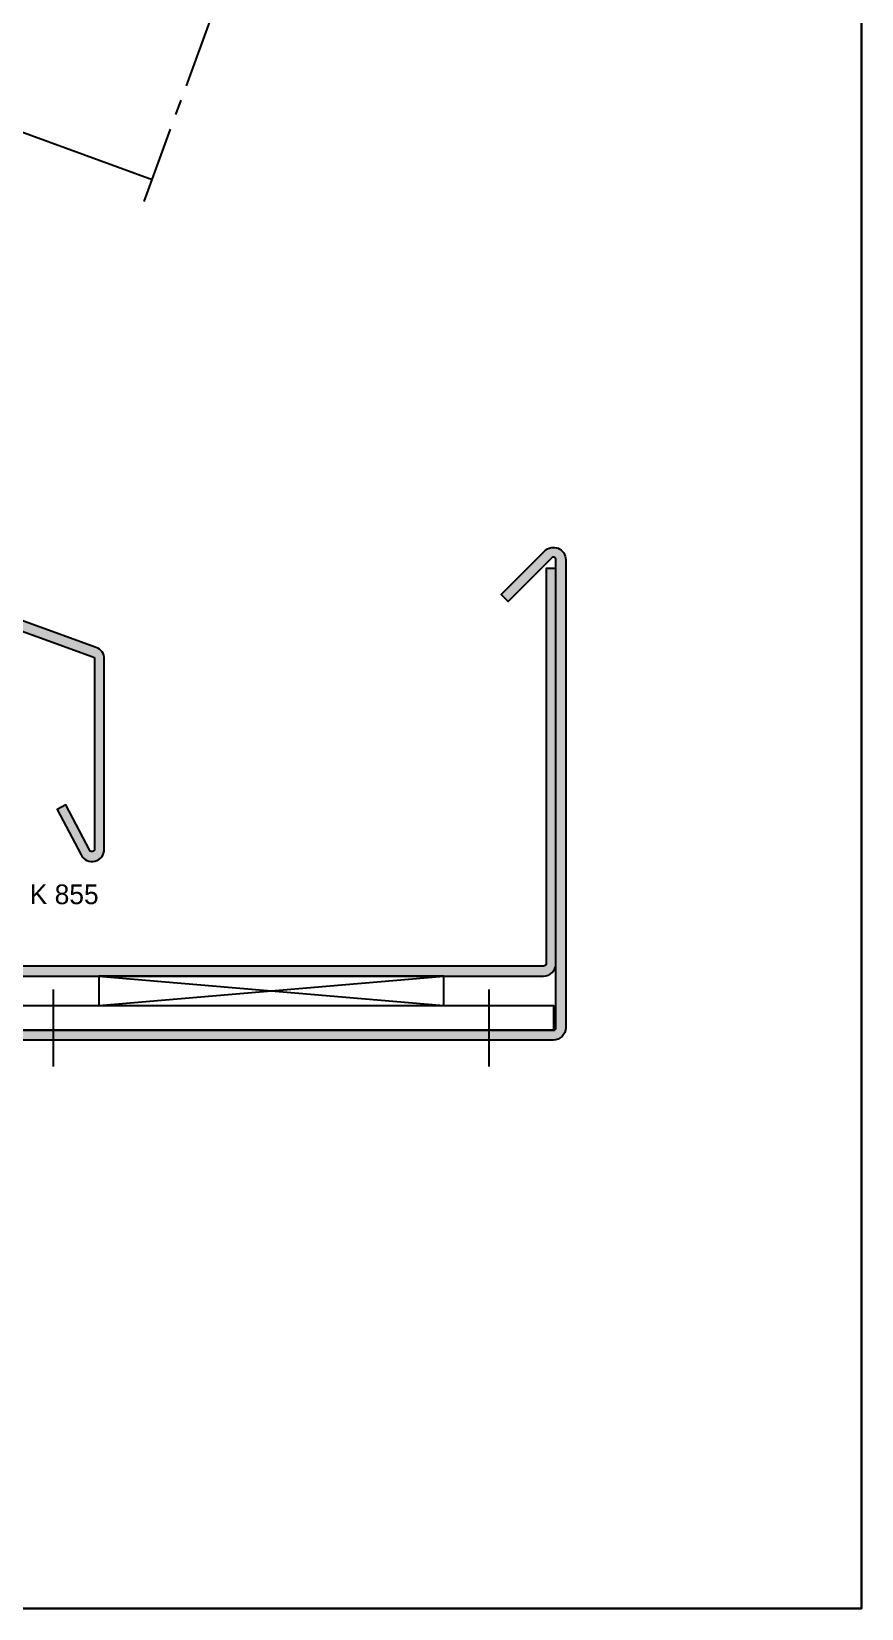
# Model space of a CAD drawing. Header units: millimetres. Extents: x -153 to 2280, y 0 to 724.
# Drawn here: x 1965.8 to 2050, y 397 to 557 of the extents above; entities that cross this region are included whole.
import ezdxf
from ezdxf.enums import TextEntityAlignment as Align

# ---------------------------------------------------------------- set-up
doc = ezdxf.new("R2010")
doc.units = ezdxf.units.MM
doc.header["$LTSCALE"] = 0.025
doc.header["$MEASUREMENT"] = 0
doc.linetypes.add('CENTER', pattern=[2, 1.25, -0.25, 0.25, -0.25])
for name, color, linetype in [('ASSI', 1, 'CENTER'), ('FILL', 253, 'Continuous'), ('FINE', 7, 'Continuous'), ('MARCHIO', 7, 'Continuous'), ('TESTO', 2, 'Continuous')]:
    doc.layers.add(name, color=color, linetype=linetype)
doc.styles.add('Aluk Text', font='GOTHIC.TTF')

msp = doc.modelspace()

# ---------------------------------------------------------------- hatches: boundary and pattern name
at = {"layer": 'FILL'}
msp.add_hatch(color=256, dxfattribs=at).paths.add_polyline_path([(1973.192941607166, 493.3506850609098), (1973.192941607168, 474.04843157525, -0.7833818501781149), (1970.836219673228, 473.4673407381709), (1968.41680798406, 478.0752536715288), (1969.302185531212, 478.5401263411918), (1971.72159722038, 473.9322134078354, 0.7833818501780986), (1972.192941607168, 474.0484315752512), (1972.192941607166, 493.3506850609101, 0.3155612477178906), (1972.028222291631, 493.5856897520486), (1916.667966425448, 513.6753333291591), (1917.009986568774, 514.6150259499449), (1972.369345029491, 494.5257085166033, -0.3155612477178978)])
h = msp.add_hatch(color=256, dxfattribs=at)
edge = h.paths.add_edge_path()
edge.add_arc((2018.753476817725, 503.4281494429306), 0.2500000000000284, 0, 134.9999999999954)
edge.add_line((2018.576700122429, 503.6049261382273), (2014.162911244713, 499.1911372605114))
edge.add_line((2014.162911244713, 499.1911372605114), (2013.455804463526, 499.898244041698))
edge.add_line((2013.455804463526, 499.898244041698), (2017.869593341242, 504.3120329194137))
edge.add_arc((2018.753476817725, 503.4281494429304), 1.250000000000101, -1.9895196601282805e-12, 134.9999999999977, ccw=False)
edge.add_line((2020.003476817725, 503.4281494429304), (2020.003476817725, 455.9281494429306))
edge.add_arc((2018.753476817725, 455.9281494429306), 1.25, -90, 0, ccw=False)
edge.add_line((2018.753476817725, 454.6781494429306), (1960.432480517876, 454.6781494429304))
edge.add_arc((1960.432480517876, 456.6781494429304), 2.000000000000043, 235.0095677033681, 270.0000000000004, ccw=False)
edge.add_line((1959.285601238168, 455.0396538165167), (1953.030785339005, 459.4177666643606))
edge.add_line((1953.030785339005, 459.4177666643606), (1953.604224978859, 460.2370144775674))
edge.add_line((1953.604224978859, 460.2370144775674), (1959.859040878022, 455.8589016297233))
edge.add_arc((1960.432480517876, 456.6781494429301), 1.000000000000022, 235.0095677033685, 270.0000000000008)
edge.add_line((1960.432480517876, 455.6781494429301), (2018.753476817725, 455.6781494429303))
edge.add_arc((2018.753476817725, 455.9281494429305), 0.2500000000001137, 270.000000000026, 360.0000000000261)
edge.add_line((2019.003476817725, 455.9281494429306), (2019.003476817725, 503.4281494429306))
h = msp.add_hatch(color=256, dxfattribs=at)
edge = h.paths.add_edge_path()
edge.add_arc((1962.52596633865, 462.4281494429298), 0.2499999999998863, 180.0000000000261, 270.00000000002603, ccw=False)
edge.add_line((1962.27596633865, 462.4281494429297), (1962.27596633865, 483.1781494429301))
edge.add_line((1962.27596633865, 483.1781494429301), (1961.27596633865, 483.1781494429301))
edge.add_line((1961.27596633865, 483.1781494429301), (1961.27596633865, 462.4281494429297))
edge.add_arc((1962.52596633865, 462.4281494429297), 1.249999999999545, 180, 270)
edge.add_line((1962.52596633865, 461.1781494429301), (2017.753476817726, 461.1781494429304))
edge.add_arc((2017.753476817725, 462.4281494429301), 1.249999999999773, 270.0000000000105, 360.0000000000105)
edge.add_line((2019.003476817725, 462.4281494429304), (2019.003476817725, 502.5317028335239))
edge.add_line((2019.003476817725, 502.5317028335239), (2018.003476817725, 502.5317028335237))
edge.add_line((2018.003476817725, 502.5317028335237), (2018.003476817726, 462.4281494429297))
edge.add_arc((2017.753476817726, 462.4281494429301), 0.25, 269.99999999989575, 359.9999999998958, ccw=False)
edge.add_line((2017.753476817725, 462.1781494429301), (1962.52596633865, 462.1781494429299))

# ---------------------------------------------------------------- linework, layer by layer
at = {"layer": 'ASSI', "ltscale": 250}
for p, q in [((1977.244117168614, 539.7801061194706), (2002.340007615651, 608.7304984438115)), ((1968.046122062645, 452.0083827384851), (1968.046122062645, 459.9094137459706)), ((2012.23332109373, 452.0083827384851), (2012.23332109373, 459.9094137459706))]:
    msp.add_line(p, q, dxfattribs=at)
at = {"layer": 'FINE'}
for p, q in [((1921.675020192374, 562.5335309675522), (1978.056577439528, 542.0123223680122)), ((1972.639721578188, 461.1781494429299), (2007.639721578188, 458.1781494429299)), ((1972.639721578187, 458.1781494429301), (2007.639721578188, 461.1781494429301))]:
    msp.add_line(p, q, dxfattribs=at)
for points in [[(1972.192941607166, 493.3506850609099), (1972.192941607168, 474.0484315752512, -0.7833818501781071), (1971.72159722038, 473.9322134078354), (1969.302185531212, 478.5401263411918), (1968.41680798406, 478.0752536715288), (1970.836219673228, 473.4673407381708, 0.7833818501781211), (1973.192941607168, 474.0484315752501), (1973.192941607166, 493.3506850609097, 0.3152987888789604), (1972.370466786324, 494.525300836892), (1917.009986568774, 514.6150259499449), (1916.667966425448, 513.6753333291591), (1972.028446642998, 493.5856082161063, -0.3152987888789546)], [(2019.003476817725, 503.4281494429306, 0.6681786379192698), (2018.576700122429, 503.6049261382273), (2014.162911244713, 499.1911372605114), (2013.455804463526, 499.898244041698), (2017.869593341242, 504.3120329194137, -0.6681786379192964), (2020.003476817725, 503.4281494429304), (2020.003476817725, 455.9281494429306, -0.414213562373095), (2018.753476817725, 454.6781494429306), (1960.432480517876, 454.6781494429304, -0.1538719853778044), (1959.285601238168, 455.0396538165167), (1953.030785339005, 459.4177666643606), (1953.604224978859, 460.2370144775674), (1959.859040878022, 455.8589016297233, 0.1538719853778044), (1960.432480517876, 455.6781494429301), (2018.753476817725, 455.6781494429304, 0.414213562373095), (2019.003476817725, 455.9281494429306)], [(1962.52596633865, 462.1781494429299, -0.4142135623730938), (1962.27596633865, 462.4281494429297), (1962.27596633865, 483.1781494429301), (1961.27596633865, 483.1781494429301), (1961.27596633865, 462.4281494429297, 0.414213562373095), (1962.52596633865, 461.1781494429301), (2017.753476817726, 461.1781494429304, 0.414213562373095), (2019.003476817725, 462.4281494429304), (2019.003476817725, 502.5317028335239), (2018.003476817725, 502.5317028335237), (2018.003476817726, 462.4281494429297, -0.4142135623730938), (2017.753476817725, 462.1781494429301)], [(1958.77596633865, 483.9347850928737), (1961.27596633865, 483.9347850928734), (1961.27596633865, 458.6781494429304, 0.4142135623730908), (1961.775966338651, 458.1781494429301), (2018.77596633865, 458.1781494429301), (2018.77596633865, 455.6781494429301), (1961.27596633865, 455.6781494429304, -0.414213562373095), (1958.77596633865, 458.1781494429301)]]:
    msp.add_lwpolyline(points, format="xyb", close=True, dxfattribs=at)
msp.add_lwpolyline([(1972.639721578187, 458.1781494429301), (2007.639721578188, 458.1781494429299), (2007.639721578188, 461.1781494429301), (1972.639721578188, 461.1781494429299)], close=True, dxfattribs=at)
at = {"layer": 'MARCHIO'}
for points in [[(1840.000003090618, 396.9999996825356), (1840.000003090618, 693.9999996825354), (2050.000003090618, 693.9999996825354), (2050.000003090618, 396.9999996825356)], [(2050.000003681569, 693.9999992980463), (1840.000003681569, 693.9999992980463), (1840.000003681569, 396.9999992980464), (2050.000003681569, 396.9999992980464)]]:
    msp.add_lwpolyline(points, close=True, dxfattribs=at)

# ---------------------------------------------------------------- texts
at = {"layer": 'TESTO', "style": 'Aluk Text'}
msp.add_text('K 855', height=2, dxfattribs=at).set_placement((1969.122269958859, 469.471935019449), align=Align.MIDDLE)

doc.saveas('drawing.dxf')
